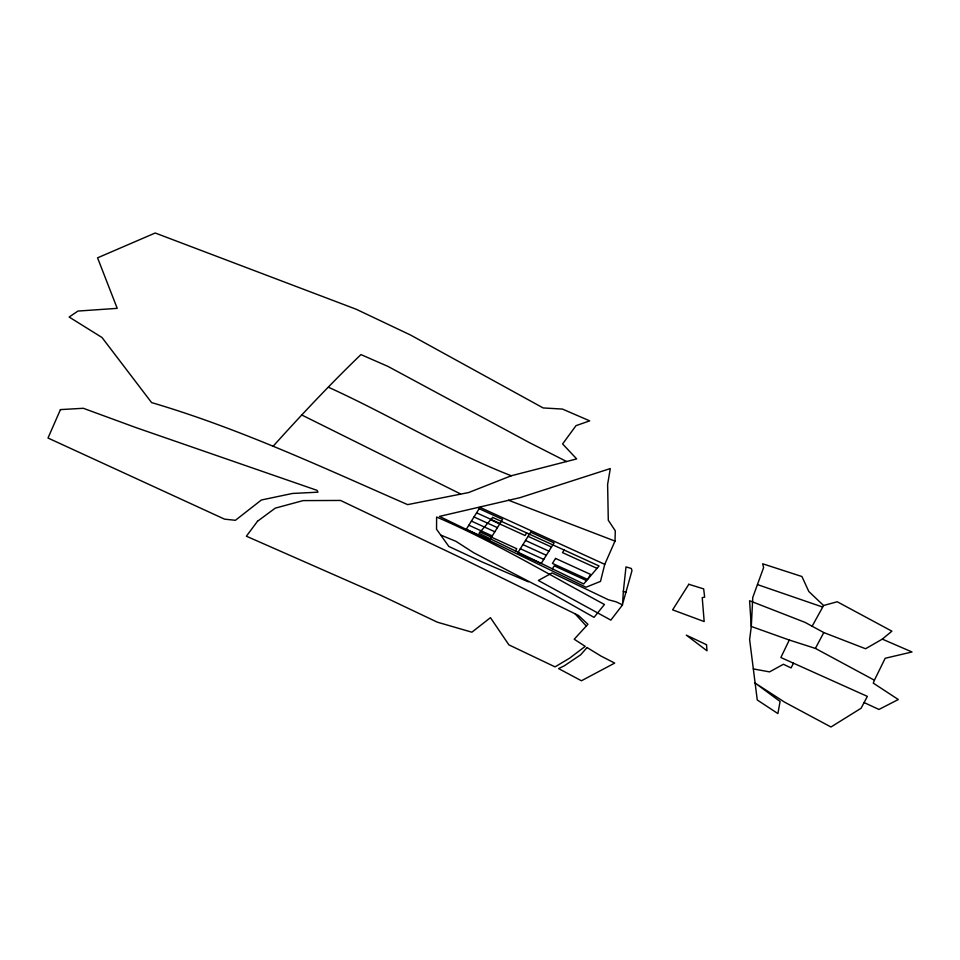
<?xml version="1.0" encoding="UTF-8"?>
<svg xmlns="http://www.w3.org/2000/svg" width="960" height="960" viewBox="0 0 960 960"><rect width="100%" height="100%" fill="white"/><g stroke="black" fill="none" stroke-linecap="round" stroke-linejoin="round"><path stroke-width="1.44" d="M615 541.092L615.3 530.856L608.292 520.26L607.62 484.392L610.296 468.576L520.008 497.664L439.44 516.408L585.996 587.232L600.492 581.388L604.752 564.336L615 541.092L508.452 500.22M623.34 591.432L622.572 604.152L631.98 570.672L631.344 568.476L625.992 566.904L623.34 591.432L625.98 592.416M789.288 640.032L751.296 626.472L752.772 597.432L763.62 567.564L762.672 563.784L801.912 576.516L808.812 591.492L823.572 605.508L837.216 601.764L891.888 631.164L882.312 639.132L865.572 648.756L823.8 632.568L805.056 622.38L749.58 600.744L751.296 626.472L749.616 639.576L757.26 699.972L777.9 713.58L780.084 701.448L754.824 682.848L784.62 702.18L830.964 726.996L861.084 708.252L867.36 696.396L780.864 657.528L789.288 640.032L815.388 648.408L874.404 680.208L873.252 683.1L898.308 699.528L878.952 709.452L864.108 702.552M874.404 680.208L885.18 658.272L912 651.972L882.312 639.132M793.488 663.216L791.052 667.92L783.408 664.26L769.536 671.892L753.312 668.904M812.04 626.412L823.572 605.508M815.388 648.408L823.8 632.568M515.4 550.956L516.78 548.736L480.156 532.02M526.668 532.944L525.06 535.512L490.632 519.792M552.36 568.824L554.244 565.836L586.56 580.584M564.132 550.032L562.512 552.612L597.024 568.368M273.24 446.112C301.524 414.744 330.54 383.88 360.936 354.588L387.936 366.396L529.164 442.488L566.604 461.52L576.672 458.904L562.608 443.952L576 425.664L589.704 420.852L562.428 409.068L543.144 407.94L410.508 335.016L356.256 309.276L155.208 233.004L97.56 257.832L117.216 308.352L77.952 311.064L69.144 317.028L102.012 337.512L151.584 402.588C239.844 428.556 323.472 467.868 407.628 504.624L468.612 492.552L511.272 475.764L566.604 461.52M757.488 584.604L822.3 606.936M511.272 475.764C448.188 451.116 390.156 415.236 328.488 387.264M440.688 535.032L455.988 541.356L473.628 552.708L549.948 592.404L594.036 617.364L604.464 604.488C548.928 574.584 494.628 542.076 436.62 517.032L436.536 529.236L448.836 546.456L482.568 562.164L528.384 581.844M480 507.384L604.752 564.336M476.592 512.832L500.004 523.512M528.084 536.34L551.496 547.02M474 516.96L497.412 527.652M525.504 540.468L548.916 551.16M471.42 521.088L494.832 531.78M522.912 544.608L546.324 555.288M468.828 525.228L492.24 535.908M520.332 548.736L543.744 559.416M301.56 414.888L460.5 493.908M575.04 613.788L586.296 626.04M60.444 409.596L48 438.024L224.556 519.156L235.428 520.296L261.36 500.004L292.512 493.452L317.952 492.18L317.064 490.356L135.948 427.596L83.316 408.288L60.444 409.596M479.172 508.692L466.248 529.356L489.648 540.048L502.584 519.384L479.172 508.692M530.676 532.2L517.74 552.864L541.152 563.556L554.088 542.892L530.676 532.2M555.552 558.432L552.444 563.4L587.556 579.42L590.664 574.464L555.552 558.432M688.812 584.28L672.624 609.852L704.172 621.564L702.228 597.636L704.652 597.144L703.668 588.9L688.812 584.28M257.508 521.256L246.384 536.208L381.06 595.464L437.364 622.188L471.876 632.196L490.452 617.664L508.884 644.856L555.048 666.876L569.676 658.128L585.228 646.368L574.212 639.228L587.916 624.264L578.448 615.456L459.696 557.22L340.512 500.448L303.048 500.616L275.244 508.152L257.508 521.256M622.524 604.896L610.848 620.124L538.368 580.476L552.132 572.916L608.46 599.784L616.176 601.836L622.524 604.896M492.66 517.416L479.004 533.364L583.68 583.956L599.064 565.98L492.66 517.416M587.04 647.532L580.704 654.78L564.264 665.832L558.588 668.592L581.436 680.772L614.7 663.084L601.08 656.124L587.04 647.532M706.524 644.736L686.292 635.136L707.004 650.796L706.524 644.736"/></g></svg>
